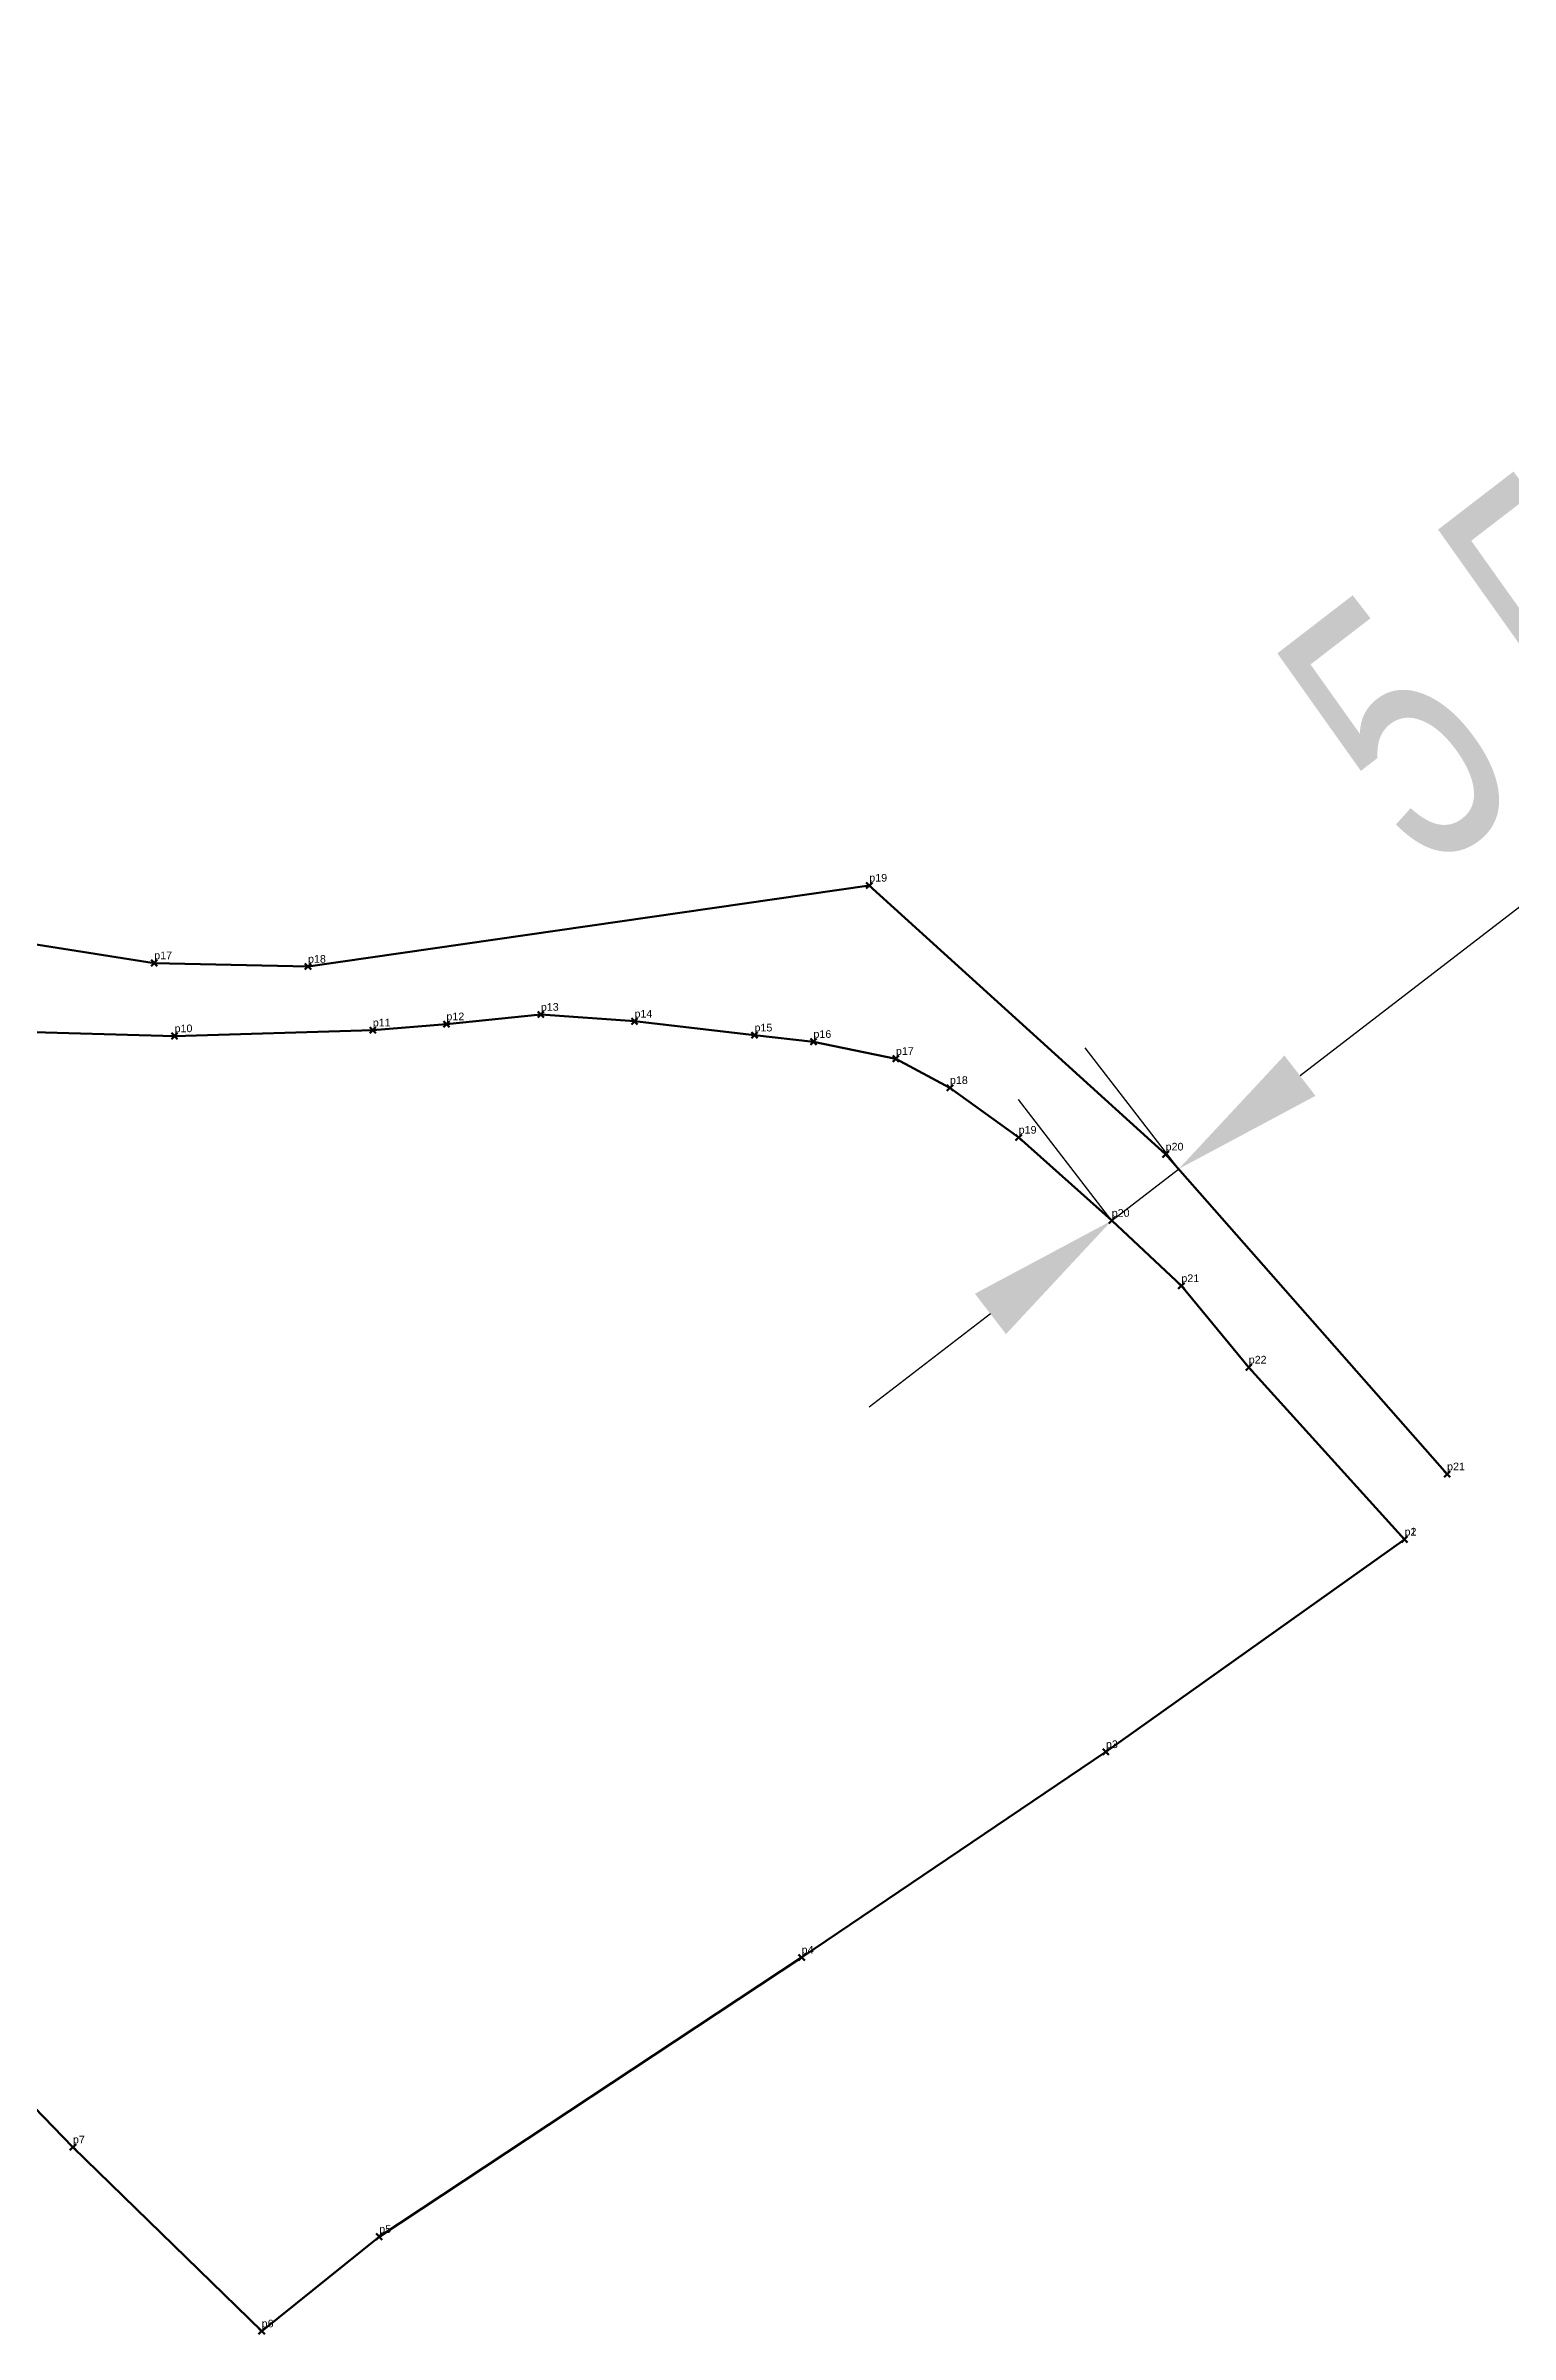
# Model space of a CAD drawing. Header units: millimetres. Extents: x 600342 to 600642, y 1312494 to 1312644.
# Drawn here: x 600434.9 to 600530.6, y 1312493.6 to 1312643.2 of the extents above; entities that cross this region are included whole.
import ezdxf

# ---------------------------------------------------------------- set-up
doc = ezdxf.new("R2010")
doc.units = ezdxf.units.MM
doc.header["$PDMODE"] = 3
doc.header["$PDSIZE"] = 0.2
doc.layers.get('0').update_dxf_attribs({"color": 1, "linetype": 'CONTINUOUS', "lineweight": 100})
doc.layers.get('Defpoints').update_dxf_attribs({"linetype": 'CONTINUOUS'})
doc.layers.add('Point', color=5, linetype='CONTINUOUS', lineweight=100)
doc.layers.add('Point_Name', color=1, linetype='CONTINUOUS', lineweight=100)
doc.styles.get("Standard").update_dxf_attribs({"font": 'arial.ttf', "width": 0.65})
doc.dimstyles.new('ISO-25', dxfattribs={"dimtxt": 2.5, "dimasz": 2.5, "dimexe": 1.25, "dimexo": 0.625, "dimtad": 1, "dimtxsty": 'Standard', "dimcen": 2.5, "dimadec": 0, "dimazin": 0, "dimtfac": 1, "dimtmove": 0, "dimatfit": 3, "dimfxl": 1, "dimarcsym": 0})

# ---------------------------------------------------------------- blocks, each defined once
blk = doc.blocks.new('*D2')
at = {"color": 6, "lineweight": -2, "transparency": 16777216}
for p, q in [((600516.85, 1312575.89), (600549.17, 1312600.77)), ((600508.86, 1312569.87), (600502.82, 1312577.71)), ((600504.49, 1312566.5), (600498.45, 1312574.34)), ((600504.55, 1312566.42), (600508.92, 1312569.79)), ((600496.63, 1312560.32), (600488.7, 1312554.22))]:
    blk.add_line(p, q, dxfattribs=at)
at = {"color": 6, "transparency": 16777216}
for points in [[(600515.83, 1312577.21), (600517.86, 1312574.57), (600508.92, 1312569.79)], [(600495.61, 1312561.64), (600497.64, 1312559), (600504.55, 1312566.42)]]:
    blk.add_solid(points, dxfattribs=at)
at = {"layer": 'Defpoints', "color": 0, "transparency": 16777216}
for p in [(600508.92, 1312569.79, 361.82), (600508.92, 1312569.79), (600504.55, 1312566.42)]:
    blk.add_point(p, dxfattribs=at)
at = {"color": 3, "transparency": 16777216, "insert": (600528.49, 1312602.39), "char_height": 17.5, "attachment_point": 5, "rotation": 37.5917}
blk.add_mtext('5.5', dxfattribs=at)

msp = doc.modelspace()

# ---------------------------------------------------------------- linework, layer by layer
at = {"color": 7, "elevation": 361.82}
msp.add_lwpolyline([(600526.46, 1312549.85), (600508.07, 1312570.75), (600488.71, 1312588.32), (600452.04, 1312583.02), (600441.99, 1312583.25), (600426.39, 1312585.71), (600417.58, 1312588.85), (600411.84, 1312592.11), (600359.43, 1312643.19), (600355.16, 1312639.7), (600415.91, 1312580.68)], dxfattribs=at)
at = {"color": 2, "elevation": 361.82}
msp.add_lwpolyline([(600432.58, 1312578.77), (600443.32, 1312578.48), (600456.27, 1312578.86), (600461.08, 1312579.26), (600467.25, 1312579.88), (600473.37, 1312579.44), (600481.21, 1312578.53), (600485.06, 1312578.11), (600490.45, 1312577), (600493.98, 1312575.1), (600498.47, 1312571.85), (600504.55, 1312566.42), (600509.1, 1312562.15), (600513.5, 1312556.83), (600523.68, 1312545.59), (600504.17, 1312531.7), (600484.29, 1312518.27), (600456.69, 1312500.02), (600449.01, 1312493.85), (600436.68, 1312505.87), (600427.16, 1312515.69)], dxfattribs=at)
msp.add_lwpolyline([(600432.58, 1312578.77), (600443.32, 1312578.48), (600456.27, 1312578.86), (600461.08, 1312579.26), (600467.25, 1312579.88), (600473.37, 1312579.44), (600481.21, 1312578.53), (600485.06, 1312578.11), (600490.45, 1312577), (600493.98, 1312575.1), (600498.47, 1312571.85), (600504.55, 1312566.42), (600509.1, 1312562.15), (600513.5, 1312556.83), (600523.68, 1312545.59), (600504.17, 1312531.7), (600484.29, 1312518.27), (600456.69, 1312500.02), (600449.01, 1312493.85), (600436.68, 1312505.87), (600427.16, 1312515.69)])
at = {"layer": 'Point'}
for p in [(600488.71, 1312588.32, 365.57), (600441.99, 1312583.25, 367.03), (600452.04, 1312583.02, 366.52), (600456.27, 1312578.86, 366.61), (600461.08, 1312579.26, 366.57), (600467.25, 1312579.88, 366.46), (600473.37, 1312579.44, 366.42), (600443.32, 1312578.48, 366.93), (600481.21, 1312578.53, 366.32), (600485.06, 1312578.11, 366.18), (600490.45, 1312577, 366.06), (600493.98, 1312575.1, 365.98), (600498.47, 1312571.85, 366.12), (600508.07, 1312570.75, 364.14), (600504.55, 1312566.42, 365.82), (600509.1, 1312562.15, 365.58), (600513.5, 1312556.83, 364.73), (600526.46, 1312549.85, 361.82), (600523.68, 1312545.59, 363.16), (600523.68, 1312545.59, 363.15), (600504.17, 1312531.7, 363.53), (600484.29, 1312518.27, 363.36), (600436.68, 1312505.87, 359.05), (600456.69, 1312500.02, 359.63), (600449.01, 1312493.85, 358.02)]:
    msp.add_point(p, dxfattribs=at)

# ---------------------------------------------------------------- texts
at = {"layer": 'Point_Name'}
for s, p in [('p19', (600488.71, 1312588.57)), ('p17', (600441.99, 1312583.5)), ('p18', (600452.04, 1312583.27)), ('p13', (600467.25, 1312580.13)), ('p10', (600443.32, 1312578.73)), ('p11', (600456.27, 1312579.11)), ('p12', (600461.08, 1312579.51)), ('p14', (600473.37, 1312579.69)), ('p15', (600481.21, 1312578.78)), ('p16', (600485.06, 1312578.36)), ('p17', (600490.45, 1312577.25)), ('p18', (600493.98, 1312575.35)), ('p19', (600498.47, 1312572.1)), ('p20', (600508.07, 1312571)), ('p20', (600504.55, 1312566.67)), ('p21', (600509.1, 1312562.4)), ('p22', (600513.5, 1312557.08)), ('p21', (600526.46, 1312550.1)), ('p1', (600523.68, 1312545.84)), ('p2', (600523.68, 1312545.84)), ('p3', (600504.17, 1312531.95)), ('p4', (600484.29, 1312518.52)), ('p7', (600436.68, 1312506.12)), ('p5', (600456.69, 1312500.27)), ('p6', (600449.01, 1312494.1))]:
    msp.add_text(s, height=0.5, dxfattribs=at).set_placement(p)

# ---------------------------------------------------------------- dimensions: what is measured, and where the dimension line sits
dim = msp.add_aligned_dim(p1=(600504.55, 1312566.42), p2=(600508.92, 1312569.79, 361.82), distance=0, dimstyle='ISO-25', override={"dimscale": 0.05, "dimtxt": 350, "dimasz": 200, "dimexe": 200, "dimexo": 2, "dimgap": 100, "dimdec": 1, "dimdsep": 46, "dimclrd": 6, "dimclre": 6, "dimclrt": 3, "dimtdec": 1})
dim.commit()
dim.dimension.update_dxf_attribs({"geometry": '*D2', "text_midpoint": (600528.49, 1312602.39)})

doc.saveas('drawing.dxf')
